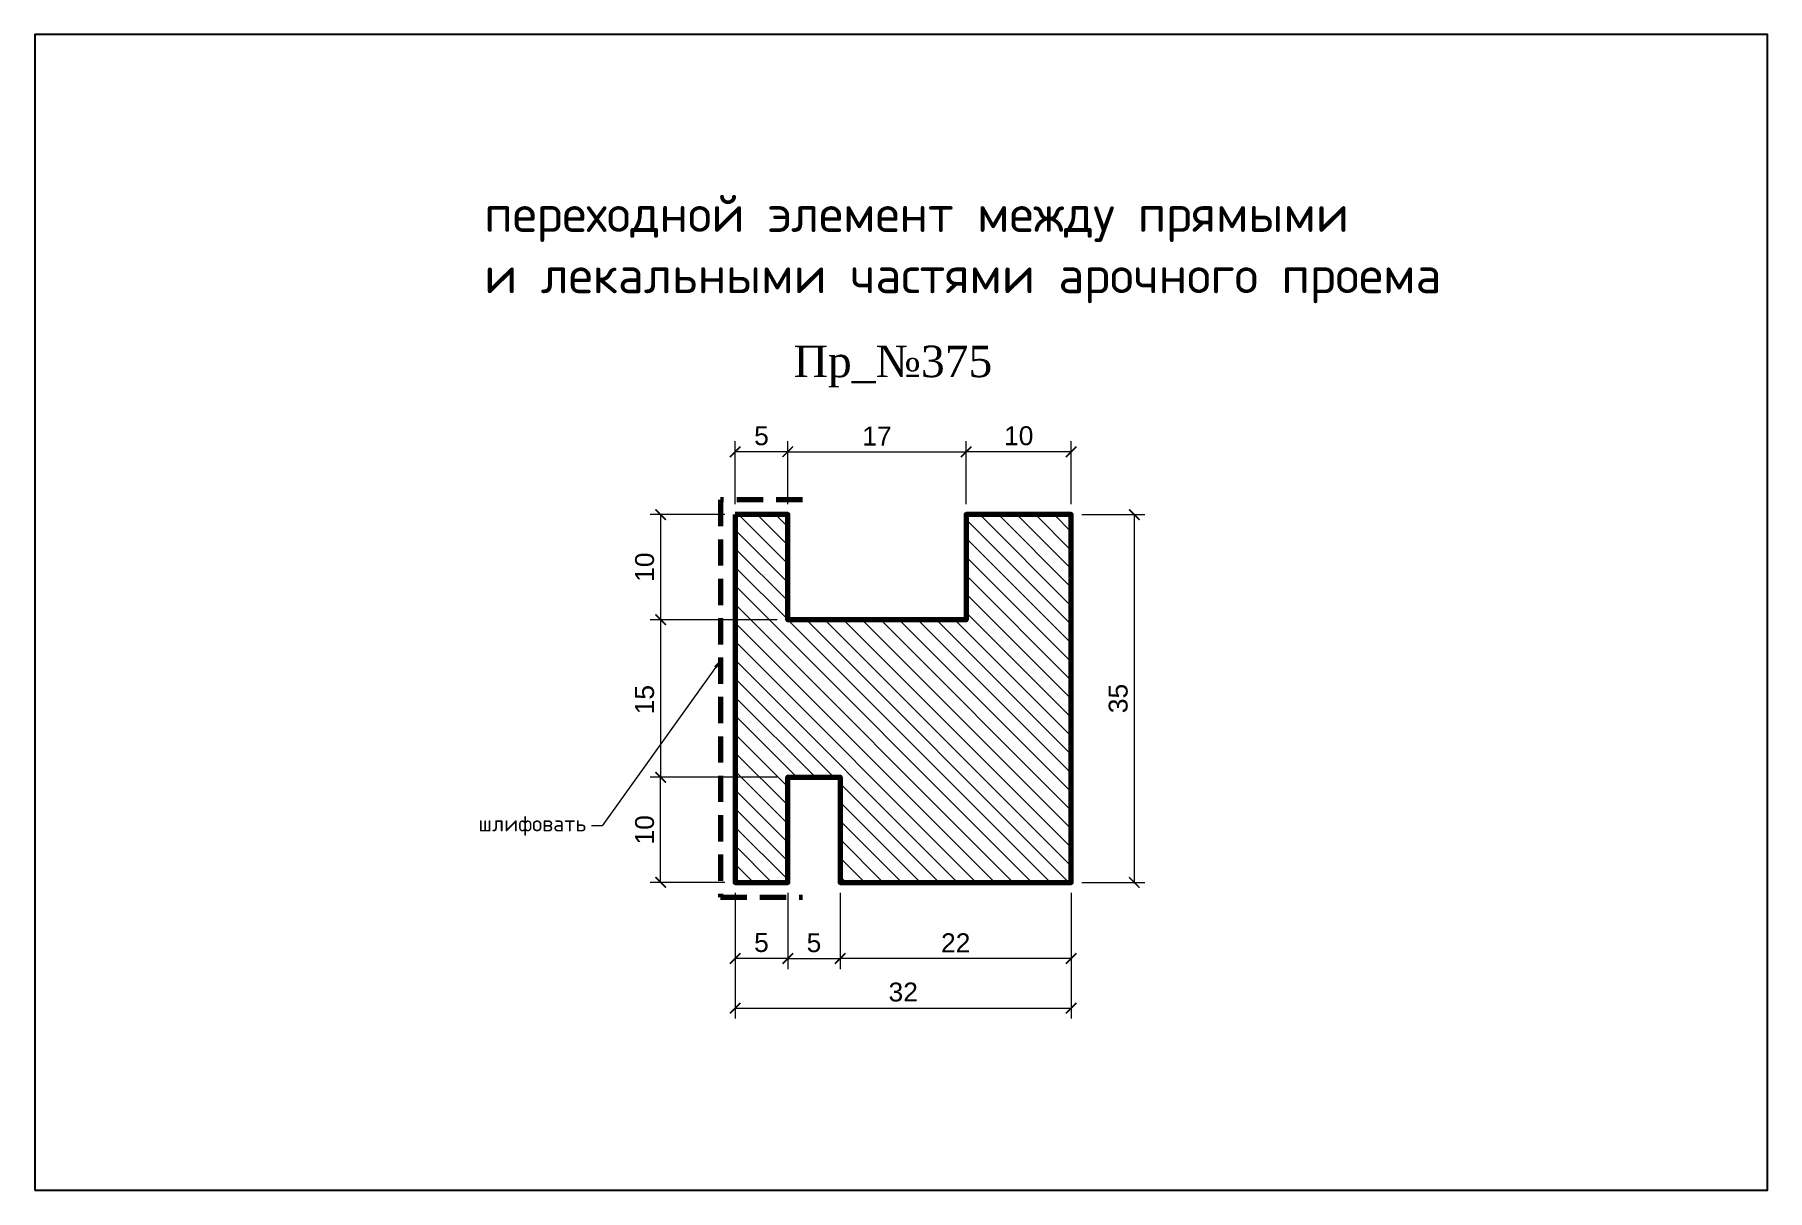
# Model space of a CAD drawing. Header units: millimetres. Extents: x 960 to 1125, y -6923 to -6813.
import ezdxf
from ezdxf import colors
from ezdxf.entities.mleader import LeaderData, LeaderLine
from ezdxf.math import Vec2, Vec3

# ---------------------------------------------------------------- set-up
doc = ezdxf.new("R2010")
doc.units = ezdxf.units.MM
doc.linetypes.add('HIDDEN', pattern=[0.375, 0.25, -0.125])
doc.layers.add('Outside panel', color=7, linetype='Continuous', lineweight=18, true_color=0x7f5e57)
for name, color, linetype, lineweight in [('линия 15', 7, 'Continuous', 15), ('линия 50', 1, 'Continuous', 100), ('служебный слой РАЗМЕРЫ', 7, 'Continuous', 9)]:
    doc.layers.add(name, color=color, linetype=linetype, lineweight=lineweight)
doc.layers.add('размеры в модели', color=7, linetype='Continuous')
doc.styles.add('ELECT', font='times.ttf')
doc.styles.get("Standard").update_dxf_attribs({"font": 'arial.ttf'})
doc.styles.add('ЕСКД профили текст', font='isocpeur.ttf')
doc.styles.add('ЕСКД штамп_текст', font='isocpeur.ttf')
doc.dimstyles.new('M_1', dxfattribs={"dimtxt": 1.8, "dimasz": 1, "dimexe": 1, "dimexo": 1, "dimgap": 0.6, "dimtad": 1, "dimdec": 0, "dimdsep": 46, "dimtxsty": 'Standard', "dimblk": 'ARCHTICK', "dimcen": -5, "dimclrd": 7, "dimclre": 7, "dimclrt": 7, "dimadec": 0, "dimazin": 0, "dimtfac": 1, "dimtdec": 0, "dimtmove": 0, "dimatfit": 3, "dimfxl": 1, "dimtolj": 1, "dimtzin": 0, "dimlwd": 5, "dimlwe": 5, "dimarcsym": 0})

# ---------------------------------------------------------------- blocks, each defined once
blk = doc.blocks.new('_ArchTick')
at = {"color": 0, "linetype": 'ByBlock', "const_width": 0.15}
blk.add_lwpolyline([(-0.5, -0.5), (0.5, 0.5)], dxfattribs=at)
blk = doc.blocks.new('*D12')
at = {"layer": 'Defpoints', "color": 0, "ltscale": 1000, "transparency": 16777216}
for p in [(1031.93, -6868.23), (1019.83, -6883.23), (1031.93, -6883.23)]:
    blk.add_point(p, dxfattribs=at)
at = {"layer": 'линия 15', "color": 7, "lineweight": 5, "ltscale": 1000, "transparency": 16777216}
for p, q in [((1030.93, -6868.23), (1018.83, -6868.23)), ((1019.83, -6868.23), (1019.83, -6883.23)), ((1030.93, -6883.23), (1018.83, -6883.23))]:
    blk.add_line(p, q, dxfattribs=at)
for p, rotation in [((1019.83, -6868.23), 90), ((1019.83, -6883.23), 270)]:
    blk.add_blockref('_ArchTick', p, dxfattribs=dict(at, rotation=rotation))
at = {"layer": 'линия 15', "color": 7, "ltscale": 1000, "transparency": 16777216, "insert": (1018.31, -6875.84), "char_height": 1.8, "attachment_point": 5, "rotation": 90}
blk.add_mtext('\\A1;15', dxfattribs=at)
blk = doc.blocks.new('*D11')
at = {"layer": 'Defpoints', "color": 0, "ltscale": 1000, "transparency": 16777216}
for p in [(1026.93, -6893.23), (1058.93, -6893.23), (1058.93, -6905.2)]:
    blk.add_point(p, dxfattribs=at)
at = {"layer": 'размеры в модели', "color": 7, "lineweight": 5, "ltscale": 1000, "transparency": 16777216}
for p, q in [((1026.93, -6894.23), (1026.93, -6906.2)), ((1058.93, -6894.23), (1058.93, -6906.2)), ((1026.93, -6905.2), (1058.93, -6905.2))]:
    blk.add_line(p, q, dxfattribs=at)
at = {"layer": 'размеры в модели', "color": 7, "lineweight": 5, "ltscale": 1000, "transparency": 16777216, "rotation": 180}
blk.add_blockref('_ArchTick', (1026.93, -6905.2), dxfattribs=at)
at = {"layer": 'размеры в модели', "color": 7, "lineweight": 5, "ltscale": 1000, "transparency": 16777216}
blk.add_blockref('_ArchTick', (1058.93, -6905.2), dxfattribs=at)
at = {"layer": 'размеры в модели', "color": 7, "ltscale": 1000, "transparency": 16777216, "insert": (1042.93, -6903.68), "char_height": 1.8, "attachment_point": 5}
blk.add_mtext('\\A1;32', dxfattribs=at)
blk = doc.blocks.new('*D10')
at = {"layer": 'Defpoints', "color": 0, "ltscale": 1000, "transparency": 16777216}
for p in [(1026.93, -6858.23), (1019.83, -6868.23), (1031.93, -6868.23)]:
    blk.add_point(p, dxfattribs=at)
at = {"layer": 'размеры в модели', "color": 7, "lineweight": 5, "ltscale": 1000, "transparency": 16777216}
for p, q in [((1025.93, -6858.23), (1018.83, -6858.23)), ((1019.83, -6858.23), (1019.83, -6868.23)), ((1030.93, -6868.23), (1018.83, -6868.23))]:
    blk.add_line(p, q, dxfattribs=at)
for p, rotation in [((1019.83, -6858.23), 90), ((1019.83, -6868.23), 270)]:
    blk.add_blockref('_ArchTick', p, dxfattribs=dict(at, rotation=rotation))
at = {"layer": 'размеры в модели', "color": 7, "ltscale": 1000, "transparency": 16777216, "insert": (1018.31, -6863.23), "char_height": 1.8, "attachment_point": 5, "rotation": 90}
blk.add_mtext('\\A1;10', dxfattribs=at)
blk = doc.blocks.new('*D9')
at = {"layer": 'Defpoints', "color": 0, "ltscale": 1000, "transparency": 16777216}
for p in [(1019.83, -6883.23), (1031.93, -6883.23), (1026.93, -6893.23)]:
    blk.add_point(p, dxfattribs=at)
at = {"layer": 'размеры в модели', "color": 7, "lineweight": 5, "ltscale": 1000, "transparency": 16777216}
for p, q in [((1030.93, -6883.23), (1018.83, -6883.23)), ((1019.83, -6893.23), (1019.83, -6883.23)), ((1025.93, -6893.23), (1018.83, -6893.23))]:
    blk.add_line(p, q, dxfattribs=at)
for p, rotation in [((1019.83, -6883.23), 90), ((1019.83, -6893.23), 270)]:
    blk.add_blockref('_ArchTick', p, dxfattribs=dict(at, rotation=rotation))
at = {"layer": 'размеры в модели', "color": 7, "ltscale": 1000, "transparency": 16777216, "insert": (1018.31, -6888.23), "char_height": 1.8, "attachment_point": 5, "rotation": 90}
blk.add_mtext('\\A1;10', dxfattribs=at)
blk = doc.blocks.new('*D8')
at = {"layer": 'Defpoints', "color": 0, "ltscale": 1000, "transparency": 16777216}
for p in [(1036.93, -6893.23), (1058.93, -6893.23), (1036.93, -6900.48)]:
    blk.add_point(p, dxfattribs=at)
at = {"layer": 'размеры в модели', "color": 7, "lineweight": 5, "ltscale": 1000, "transparency": 16777216}
for p, q in [((1036.93, -6894.23), (1036.93, -6901.48)), ((1058.93, -6894.23), (1058.93, -6901.48)), ((1058.93, -6900.48), (1036.93, -6900.48))]:
    blk.add_line(p, q, dxfattribs=at)
at = {"layer": 'размеры в модели', "color": 7, "lineweight": 5, "ltscale": 1000, "transparency": 16777216, "rotation": 180}
blk.add_blockref('_ArchTick', (1036.93, -6900.48), dxfattribs=at)
at = {"layer": 'размеры в модели', "color": 7, "lineweight": 5, "ltscale": 1000, "transparency": 16777216}
blk.add_blockref('_ArchTick', (1058.93, -6900.48), dxfattribs=at)
at = {"layer": 'размеры в модели', "color": 7, "ltscale": 1000, "transparency": 16777216, "insert": (1047.93, -6898.98), "char_height": 1.8, "attachment_point": 5}
blk.add_mtext('\\A1;22', dxfattribs=at)
blk = doc.blocks.new('*D6')
at = {"layer": 'Defpoints', "color": 0, "ltscale": 1000, "transparency": 16777216}
for p in [(1026.93, -6893.23), (1031.93, -6893.23), (1026.93, -6900.48)]:
    blk.add_point(p, dxfattribs=at)
at = {"layer": 'размеры в модели', "color": 7, "lineweight": 5, "ltscale": 1000, "transparency": 16777216}
for p, q in [((1026.93, -6894.23), (1026.93, -6901.48)), ((1031.93, -6894.23), (1031.93, -6901.48)), ((1031.93, -6900.48), (1026.93, -6900.48))]:
    blk.add_line(p, q, dxfattribs=at)
at = {"layer": 'размеры в модели', "color": 7, "lineweight": 5, "ltscale": 1000, "transparency": 16777216, "rotation": 180}
blk.add_blockref('_ArchTick', (1026.93, -6900.48), dxfattribs=at)
at = {"layer": 'размеры в модели', "color": 7, "lineweight": 5, "ltscale": 1000, "transparency": 16777216}
blk.add_blockref('_ArchTick', (1031.93, -6900.48), dxfattribs=at)
at = {"layer": 'размеры в модели', "color": 7, "ltscale": 1000, "transparency": 16777216, "insert": (1029.43, -6898.97), "char_height": 1.8, "attachment_point": 5}
blk.add_mtext('\\A1;5', dxfattribs=at)
blk = doc.blocks.new('*D5')
at = {"layer": 'Defpoints', "color": 0, "ltscale": 1000, "transparency": 16777216}
for p in [(1058.93, -6858.23), (1058.93, -6893.23), (1064.93, -6893.23)]:
    blk.add_point(p, dxfattribs=at)
at = {"layer": 'размеры в модели', "color": 7, "lineweight": 5, "ltscale": 1000, "transparency": 16777216}
for p, q in [((1059.93, -6858.23), (1065.93, -6858.23)), ((1064.93, -6858.23), (1064.93, -6893.23)), ((1059.93, -6893.23), (1065.93, -6893.23))]:
    blk.add_line(p, q, dxfattribs=at)
for p, rotation in [((1064.93, -6858.23), 90), ((1064.93, -6893.23), 270)]:
    blk.add_blockref('_ArchTick', p, dxfattribs=dict(at, rotation=rotation))
at = {"layer": 'размеры в модели', "color": 7, "ltscale": 1000, "transparency": 16777216, "insert": (1063.41, -6875.73), "char_height": 1.8, "attachment_point": 5, "rotation": 90}
blk.add_mtext('\\A1;35', dxfattribs=at)
blk = doc.blocks.new('*D4')
at = {"layer": 'Defpoints', "color": 0, "ltscale": 1000, "transparency": 16777216}
for p in [(1048.93, -6852.25), (1048.93, -6858.23), (1058.93, -6858.23)]:
    blk.add_point(p, dxfattribs=at)
at = {"layer": 'размеры в модели', "color": 7, "lineweight": 5, "ltscale": 1000, "transparency": 16777216}
for p, q in [((1048.93, -6857.23), (1048.93, -6851.25)), ((1058.93, -6852.25), (1048.93, -6852.25)), ((1058.93, -6857.23), (1058.93, -6851.25))]:
    blk.add_line(p, q, dxfattribs=at)
at = {"layer": 'размеры в модели', "color": 7, "lineweight": 5, "ltscale": 1000, "transparency": 16777216, "rotation": 180}
blk.add_blockref('_ArchTick', (1048.93, -6852.25), dxfattribs=at)
at = {"layer": 'размеры в модели', "color": 7, "lineweight": 5, "ltscale": 1000, "transparency": 16777216}
blk.add_blockref('_ArchTick', (1058.93, -6852.25), dxfattribs=at)
at = {"layer": 'размеры в модели', "color": 7, "ltscale": 1000, "transparency": 16777216, "insert": (1053.93, -6850.73), "char_height": 1.8, "attachment_point": 5}
blk.add_mtext('\\A1;10', dxfattribs=at)
blk = doc.blocks.new('*D2')
at = {"layer": 'Defpoints', "color": 0, "ltscale": 1000, "transparency": 16777216}
for p in [(1026.93, -6852.25), (1026.93, -6858.23), (1031.93, -6858.23)]:
    blk.add_point(p, dxfattribs=at)
at = {"layer": 'размеры в модели', "color": 7, "lineweight": 5, "ltscale": 1000, "transparency": 16777216}
for p, q in [((1026.93, -6857.23), (1026.93, -6851.25)), ((1031.93, -6852.25), (1026.93, -6852.25)), ((1031.93, -6857.23), (1031.93, -6851.25))]:
    blk.add_line(p, q, dxfattribs=at)
at = {"layer": 'размеры в модели', "color": 7, "lineweight": 5, "ltscale": 1000, "transparency": 16777216, "rotation": 180}
blk.add_blockref('_ArchTick', (1026.93, -6852.25), dxfattribs=at)
at = {"layer": 'размеры в модели', "color": 7, "lineweight": 5, "ltscale": 1000, "transparency": 16777216}
blk.add_blockref('_ArchTick', (1031.93, -6852.25), dxfattribs=at)
at = {"layer": 'размеры в модели', "color": 7, "ltscale": 1000, "transparency": 16777216, "insert": (1029.43, -6850.73), "char_height": 1.8, "attachment_point": 5}
blk.add_mtext('\\A1;5', dxfattribs=at)

msp = doc.modelspace()

# ---------------------------------------------------------------- hatches: boundary and pattern name
at = {"layer": 'Outside panel', "ltscale": 1000}
h = msp.add_hatch(dxfattribs=at)
h.set_pattern_fill('ANSI31', color=256, scale=10, angle=90)
h.set_pattern_definition([(135, (-310365.5993, 87254.8433), (-0.8838834765, -0.8838834765), [])])
h.paths.add_polyline_path([(1031.93, -6868.23), (1031.93, -6858.23), (1026.93, -6858.23), (1026.93, -6893.23), (1031.93, -6893.23), (1031.93, -6883.23), (1036.93, -6883.23), (1036.93, -6893.23), (1058.93, -6893.23), (1058.93, -6858.23), (1048.93, -6858.23), (1048.93, -6868.23)])

# ---------------------------------------------------------------- linework, layer by layer
at = {"color": 6, "ltscale": 1000}
msp.add_lwpolyline([(960.22, -6922.54), (1125.22, -6922.54), (1125.22, -6812.54), (960.22, -6812.54)], close=True, dxfattribs=at)
at = {"layer": 'линия 50', "color": 1, "linetype": 'HIDDEN', "ltscale": 10, "true_color": 0xff0909}
msp.add_lwpolyline([(1033.33, -6856.83), (1025.53, -6856.83), (1025.53, -6894.63), (1033.33, -6894.63)], dxfattribs=at)
at = {"layer": 'линия 50', "color": 7}
msp.add_lwpolyline([(1026.93, -6858.23), (1026.93, -6893.23), (1031.93, -6893.23), (1031.93, -6883.23), (1036.93, -6883.23), (1036.93, -6893.23), (1058.93, -6893.23), (1058.93, -6858.23), (1048.93, -6858.23), (1048.93, -6868.23), (1031.93, -6868.23), (1031.93, -6858.23), (1026.93, -6858.23)], dxfattribs=at)

# ---------------------------------------------------------------- texts
at = {"color": 7, "ltscale": 1000, "style": 'ELECT'}
msp.add_text('Пр_№375', height=3, dxfattribs=at).set_placement((1032.49, -6845.14))
at = {"layer": 'служебный слой РАЗМЕРЫ', "insert": (1003.03, -6827.82), "char_height": 3.5, "attachment_point": 1, "style": 'ЕСКД штамп_текст'}
msp.add_mtext_dynamic_manual_height_columns('{\\fISOCPEUR|b1|i0|c204|p34;переходной элемент между прямыми \\Pи лекальными частями арочного проема}', width=96.1573, gutter_width=15, heights=[0], dxfattribs=at)

# ---------------------------------------------------------------- dimensions: what is measured, and where the dimension line sits
at = {"layer": 'линия 15', "color": 7, "ltscale": 1000}
dim = msp.add_linear_dim(base=(1019.83, -6883.23), p1=(1031.93, -6868.23), p2=(1031.93, -6883.23), angle=90, dimstyle='M_1', dxfattribs=at)
dim.commit()
dim.dimension.update_dxf_attribs({"geometry": '*D12', "text_midpoint": (1019.83, -6875.84), "dimtype": 128})
at = {"layer": 'размеры в модели', "color": 5, "ltscale": 1000}
for base, p1, p2, picture, middle in [((1026.93, -6852.25), (1031.93, -6858.23), (1026.93, -6858.23), '*D2', (1029.43, -6850.73)), ((1048.93, -6852.25), (1058.93, -6858.23), (1048.93, -6858.23), '*D4', (1053.93, -6850.73)), ((1058.93, -6905.2), (1026.93, -6893.23), (1058.93, -6893.23), '*D11', (1042.93, -6903.68)), ((1026.93, -6900.48), (1031.93, -6893.23), (1026.93, -6893.23), '*D6', (1029.43, -6898.97)), ((1036.93, -6900.48), (1058.93, -6893.23), (1036.93, -6893.23), '*D8', (1047.93, -6898.98))]:
    dim = msp.add_linear_dim(base=base, p1=p1, p2=p2, dimstyle='M_1', dxfattribs=at)
    dim.commit()
    dim.dimension.update_dxf_attribs({"geometry": picture, "text_midpoint": middle})
for base, p1, p2 in [((1048.93, -6852.25), (1031.93, -6858.23), (1048.93, -6858.23)), ((1036.93, -6900.48), (1031.93, -6893.23), (1036.93, -6893.23))]:
    msp.add_linear_dim(base=base, p1=p1, p2=p2, dimstyle='M_1', dxfattribs=at).render()
for base, p1, p2, picture, middle in [((1019.83, -6868.23), (1026.93, -6858.23), (1031.93, -6868.23), '*D10', (1018.31, -6863.23)), ((1064.93, -6893.23), (1058.93, -6858.23), (1058.93, -6893.23), '*D5', (1063.41, -6875.73)), ((1019.83, -6883.23), (1026.93, -6893.23), (1031.93, -6883.23), '*D9', (1018.31, -6888.23))]:
    dim = msp.add_linear_dim(base=base, p1=p1, p2=p2, angle=90, dimstyle='M_1', dxfattribs=at)
    dim.commit()
    dim.dimension.update_dxf_attribs({"geometry": picture, "text_midpoint": middle})

# ---------------------------------------------------------------- leaders
at = {"layer": 'служебный слой РАЗМЕРЫ'}
ml = msp.add_multileader_mtext('Standard', dxfattribs=at)
ml.set_content('\\A1;шлифовать', color=256, style='ЕСКД профили текст')
ml.set_leader_properties(color=256, linetype='ByLayer', lineweight=-1)
ml.build(insert=Vec2(0, 0))
ml.multileader.update_dxf_attribs({"dogleg_length": 1, "arrow_head_size": 1})
ctx = ml.context
ctx.base_point, ctx.char_height, ctx.arrow_head_size, ctx.landing_gap_size, ctx.plane_origin = Vec3(1002.06, -6887.85), 1.5, 1, 0.5, Vec3(1049.71, -6837.12)
ctx.text_align_type = 2
notes = []
notes.append((ctx, [(0, (1, 1, 0), (1014.26, -6887.85), (-1, 0), 1, [(0, [(1025.63, -6871.95)], 0, [])])]))
ctx.mtext.insert, ctx.mtext.alignment, ctx.mtext.flow_direction = Vec3(1012.76, -6886.88), 3, 5
for ctx, leaders in notes:
    for number, flags, end, landing, length, lines in leaders:
        leader = LeaderData()
        leader.index, (leader.has_last_leader_line, leader.has_dogleg_vector, leader.attachment_direction) = number, flags
        leader.last_leader_point, leader.dogleg_vector, leader.dogleg_length = Vec3(end), Vec3(landing), length
        for number, points, colour, breaks in lines:
            line = LeaderLine()
            line.index, line.vertices, line.color, line.breaks = number, Vec3.list(points), colors.encode_raw_color(colour), breaks
            leader.lines.append(line)
        ctx.leaders.append(leader)

doc.saveas('drawing.dxf')
